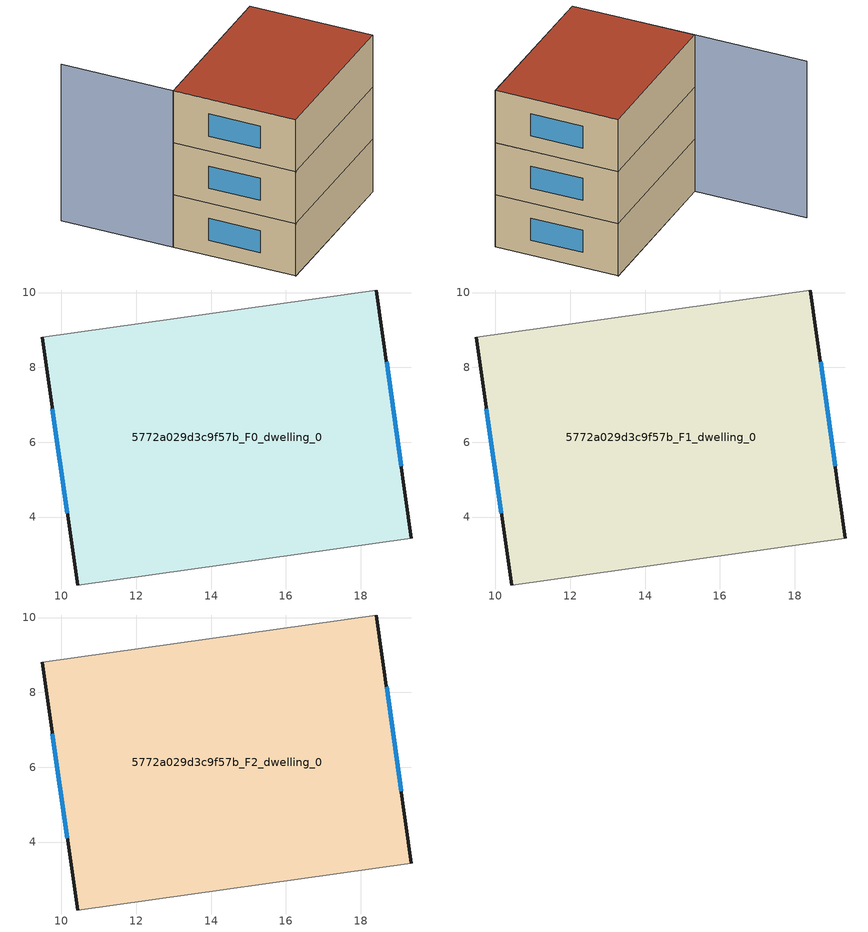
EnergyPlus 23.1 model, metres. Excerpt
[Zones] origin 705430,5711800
5772a029d3c9f57b_F0_dwelling_0
 floor ground (EU_floor_Construction): 18.42,10.07 19.35,3.44 10.43,2.18 9.49,8.81 z0
 wall outside (EU_wall_Construction): 19.35,3.44 18.42,10.07 / 9.49,8.81 10.43,2.18 z0:3
 wall adiabatic (EU_wall_Construction): 10.43,2.18 19.35,3.44 / 18.42,10.07 9.49,8.81 z0:3
 window (EU_Window_Construction): 19.08,5.35 18.69,8.15 / 9.76,6.89 10.16,4.1 z0.87:2.13
5772a029d3c9f57b_F1_dwelling_0
 floor to 5772a029d3c9f57b_F0_dwelling_0 (EU_floor_Construction): 18.42,10.07 19.35,3.44 10.43,2.18 9.49,8.81 z3
 wall outside (EU_wall_Construction): 19.35,3.44 18.42,10.07 / 9.49,8.81 10.43,2.18 z3:6
 wall adiabatic (EU_wall_Construction): 10.43,2.18 19.35,3.44 / 18.42,10.07 9.49,8.81 z3:6
 window (EU_Window_Construction): 19.08,5.35 18.69,8.15 / 9.76,6.89 10.16,4.1 z3.87:5.13
5772a029d3c9f57b_F2_dwelling_0
 floor to 5772a029d3c9f57b_F1_dwelling_0 (EU_floor_Construction): 18.42,10.07 19.35,3.44 10.43,2.18 9.49,8.81 z6
 wall outside (EU_wall_Construction): 19.35,3.44 18.42,10.07 / 9.49,8.81 10.43,2.18 z6:9
 wall adiabatic (EU_wall_Construction): 10.43,2.18 19.35,3.44 / 18.42,10.07 9.49,8.81 z6:9
 window (EU_Window_Construction): 19.08,5.35 18.69,8.15 / 9.76,6.89 10.16,4.1 z6.87:8.13
 roof outside (EU_roof_Construction): 19.35,3.44 18.42,10.07 9.49,8.81 10.43,2.18 z9
shading: 10.43,2.18 19.36,3.44 / 18.42,10.07 9.48,8.8 / 9.48,8.8 8.63,14.84 z0:9
[Building]
EU S2 Campaign: North Axis=0; Terrain=City; Solar Distribution=FullExterior
[Site:Location]
London: Latitude=51.5; Longitude=-0.5; Time Zone=0; Elevation=25
[SizingPeriod:WeatherFileDays]
AnnualSizingPeriod: Begin Month=1; Begin Day of Month=1; End Month=12; End Day of Month=31; Day of Week for Start Day=Monday; Use Weather File Daylight Saving Period=No; Use Weather File Rain and Snow Indicators=No
[MATERIAL]
EU_InternalMass_Material: Roughness=MediumRough; Thickness=0.1; Conductivity=1; Density=1800; Specific Heat=900; Thermal Absorptance=0.9; Solar Absorptance=0.7; Visible Absorptance=0.7
[MATERIAL:NOMASS] Roughness=MediumRough; Thermal Absorptance=0.9; Solar Absorptance=0.7; Visible Absorptance=0.7
Name | Thermal Resistance
EU_wall_NoMass | 0.724719
EU_roof_NoMass | 2.98947
EU_floor_NoMass | 2.39157
[WINDOWMATERIAL:SIMPLEGLAZINGSYSTEM]
EU_Window_SimpleGlazing: UFactor=2.63425; Solar Heat Gain Coefficient=0.76; Visible Transmittance=0.76
[CONSTRUCTION]
EU_wall_Construction: EU_wall_NoMass
EU_roof_Construction: EU_roof_NoMass
EU_floor_Construction: EU_floor_NoMass
EU_Window_Construction: EU_Window_SimpleGlazing
EU_InternalMass_Construction: EU_InternalMass_Material
[ZONE] Type=1; Multiplier=1; Ceiling Height=autocalculate; Floor Area=autocalculate; Part of Total Floor Area=Yes
Name | Volume
5772a029d3c9f57b_F0_dwelling_0 | 180.99
5772a029d3c9f57b_F1_dwelling_0; 5772a029d3c9f57b_F2_dwelling_0 | 180.991
[INTERNALMASS] Construction=EU_InternalMass_Construction; Surface Area=60.3301
Name | Zone or ZoneList
5772a029d3c9f57b_F0_dwelling_0_EU_InternalMass | 5772a029d3c9f57b_F0_dwelling_0
5772a029d3c9f57b_F1_dwelling_0_EU_InternalMass | 5772a029d3c9f57b_F1_dwelling_0
5772a029d3c9f57b_F2_dwelling_0_EU_InternalMass | 5772a029d3c9f57b_F2_dwelling_0
[OTHEREQUIPMENT] Fuel Type=Electricity; Design Level Calculation Method=Watts/Area; Power per Zone Floor Area=1; Fraction Latent=0; Fraction Radiant=0; Fraction Lost=0; Carbon Dioxide Generation Rate=0; EndUse Subcategory=EU_Step8_InternalGains
Name | Zone or ZoneList or Space or SpaceList | Schedule
EU_Step8_InternalGain_5772a029d3c9f57b_F0_dwelling_0_f000 | 5772a029d3c9f57b_F0_dwelling_0 | EU_Step8_GainSchedule_5772a029d3c9f57b_F0_dwelling_0_f000
EU_Step8_InternalGain_5772a029d3c9f57b_F1_dwelling_0_f000 | 5772a029d3c9f57b_F1_dwelling_0 | EU_Step8_GainSchedule_5772a029d3c9f57b_F1_dwelling_0_f000
EU_Step8_InternalGain_5772a029d3c9f57b_F2_dwelling_0_f000 | 5772a029d3c9f57b_F2_dwelling_0 | EU_Step8_GainSchedule_5772a029d3c9f57b_F2_dwelling_0_f000
[ZONEVENTILATION:DESIGNFLOWRATE] Schedule=EU_AlwaysOn; Design Flow Rate Calculation Method=AirChanges/Hour; Air Changes per Hour=0.418135; Ventilation Type=Natural; Fan Pressure Rise=0; Fan Total Efficiency=1; Constant Term Coefficient=1; Temperature Term Coefficient=0; Velocity Term Coefficient=0; Velocity Squared Term Coefficient=0; Minimum Indoor Temperature=-100; Maximum Indoor Temperature=100; Delta Temperature=-100; Minimum Outdoor Temperature=-100; Maximum Outdoor Temperature=100; Maximum Wind Speed=40
Name | Zone or ZoneList or Space or SpaceList
EU_ConstantAir_5772a029d3c9f57b_F0_dwelling_0 | 5772a029d3c9f57b_F0_dwelling_0
EU_ConstantAir_5772a029d3c9f57b_F1_dwelling_0 | 5772a029d3c9f57b_F1_dwelling_0
EU_ConstantAir_5772a029d3c9f57b_F2_dwelling_0 | 5772a029d3c9f57b_F2_dwelling_0
[HVACTEMPLATE:THERMOSTAT] Constant Heating Setpoint=20; Constant Cooling Setpoint=50
EU_HeatOnly_5772a029d3c9f57b_F0_dwelling_0; EU_HeatOnly_5772a029d3c9f57b_F1_dwelling_0; EU_HeatOnly_5772a029d3c9f57b_F2_dwelling_0
[HVACTEMPLATE:ZONE:IDEALLOADSAIRSYSTEM] System Availability Schedule=EU_AlwaysOn; Maximum Heating Supply Air Temperature=50; Minimum Cooling Supply Air Temperature=13; Maximum Heating Supply Air Humidity Ratio=0.0156; Minimum Cooling Supply Air Humidity Ratio=0.0077; Heating Limit=NoLimit; Cooling Limit=NoLimit; Heating Availability Schedule=EU_AlwaysOn; Cooling Availability Schedule=EU_CoolingOff; Dehumidification Control Type=ConstantSensibleHeatRatio; Cooling Sensible Heat Ratio=0.7; Dehumidification Setpoint=60; Humidification Control Type=None; Humidification Setpoint=30; Outdoor Air Method=None; Outdoor Air Flow Rate per Person=0.00944; Outdoor Air Flow Rate per Zone Floor Area=0; Outdoor Air Flow Rate per Zone=0; Demand Controlled Ventilation Type=None; Outdoor Air Economizer Type=NoEconomizer; Heat Recovery Type=None; Sensible Heat Recovery Effectiveness=0.7; Latent Heat Recovery Effectiveness=0.65
Name | Template Thermostat
5772a029d3c9f57b_F0_dwelling_0 | EU_HeatOnly_5772a029d3c9f57b_F0_dwelling_0
5772a029d3c9f57b_F1_dwelling_0 | EU_HeatOnly_5772a029d3c9f57b_F1_dwelling_0
5772a029d3c9f57b_F2_dwelling_0 | EU_HeatOnly_5772a029d3c9f57b_F2_dwelling_0
[SIZING:ZONE] Zone Cooling Design Supply Air Temperature Input Method=SupplyAirTemperature; Zone Cooling Design Supply Air Temperature=13; Zone Heating Design Supply Air Temperature Input Method=SupplyAirTemperature; Zone Heating Design Supply Air Temperature=50; Zone Cooling Design Supply Air Humidity Ratio=0.008; Zone Heating Design Supply Air Humidity Ratio=0.008; Cooling Design Air Flow Method=DesignDay; Cooling Design Air Flow Rate=0; Cooling Minimum Air Flow per Zone Floor Area=0.000762; Cooling Minimum Air Flow=0; Cooling Minimum Air Flow Fraction=0.2; Heating Design Air Flow Method=DesignDay; Heating Design Air Flow Rate=0; Heating Maximum Air Flow per Zone Floor Area=0.002032; Heating Maximum Air Flow=0.141576; Heating Maximum Air Flow Fraction=0.3; Account for Dedicated Outdoor Air System=No; Dedicated Outdoor Air System Control Strategy=NeutralSupplyAir; Dedicated Outdoor Air Low Setpoint Temperature for Design=autosize; Dedicated Outdoor Air High Setpoint Temperature for Design=autosize; Zone Load Sizing Method=Sensible Load Only No Latent Load; Zone Latent Cooling Design Supply Air Humidity Ratio Input Method=HumidityRatioDifference; Zone Cooling Design Supply Air Humidity Ratio Difference=0.005; Zone Latent Heating Design Supply Air Humidity Ratio Input Method=HumidityRatioDifference; Zone Humidification Design Supply Air Humidity Ratio Difference=0.005
5772a029d3c9f57b_F0_dwelling_0; 5772a029d3c9f57b_F1_dwelling_0; 5772a029d3c9f57b_F2_dwelling_0
[SCHEDULE:CONSTANT]
Name | Hourly Value
EU_AlwaysOn | 1
EU_CoolingOff | 0
[SCHEDULE:FILE] Column Number=1; Rows to Skip at Top=0; Number of Hours of Data=8760; Column Separator=Comma; Interpolate to Timestep=No; Minutes per Item=60; Adjust Schedule for Daylight Savings=Yes
Name | File
EU_Step8_GainSchedule_5772a029d3c9f57b_F0_dwelling_0_f000 | ../../schedules/5772a029d3c9f57b/5772a029d3c9f57b_F0_dwelling_0_f000_gain.csv
EU_Step8_GainSchedule_5772a029d3c9f57b_F1_dwelling_0_f000 | ../../schedules/5772a029d3c9f57b/5772a029d3c9f57b_F1_dwelling_0_f000_gain.csv
EU_Step8_GainSchedule_5772a029d3c9f57b_F2_dwelling_0_f000 | ../../schedules/5772a029d3c9f57b/5772a029d3c9f57b_F2_dwelling_0_f000_gain.csv
